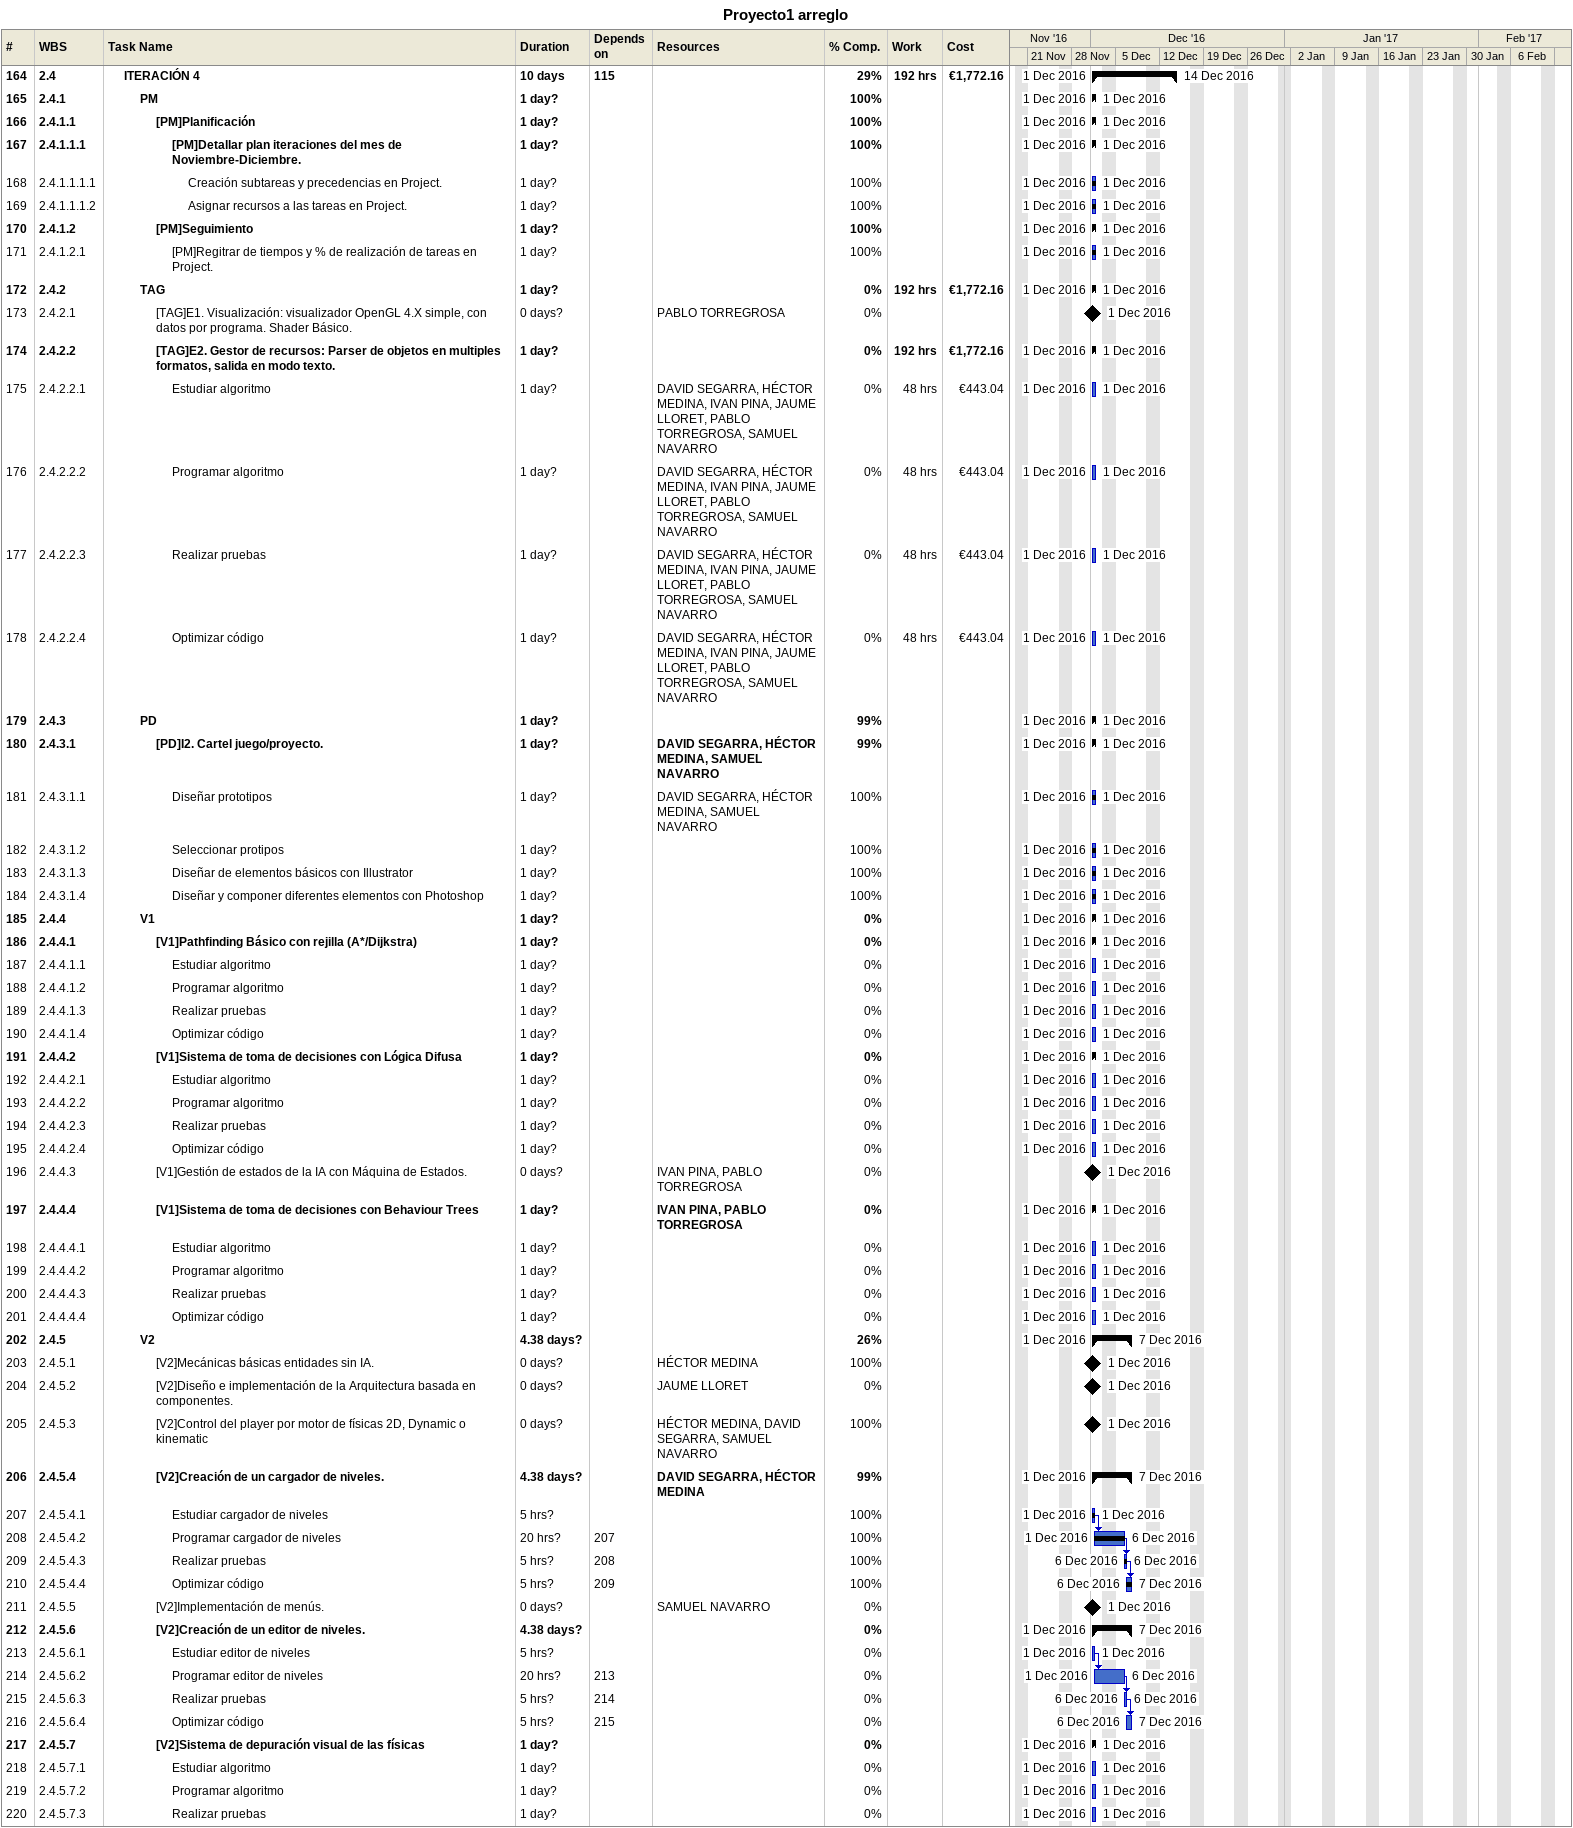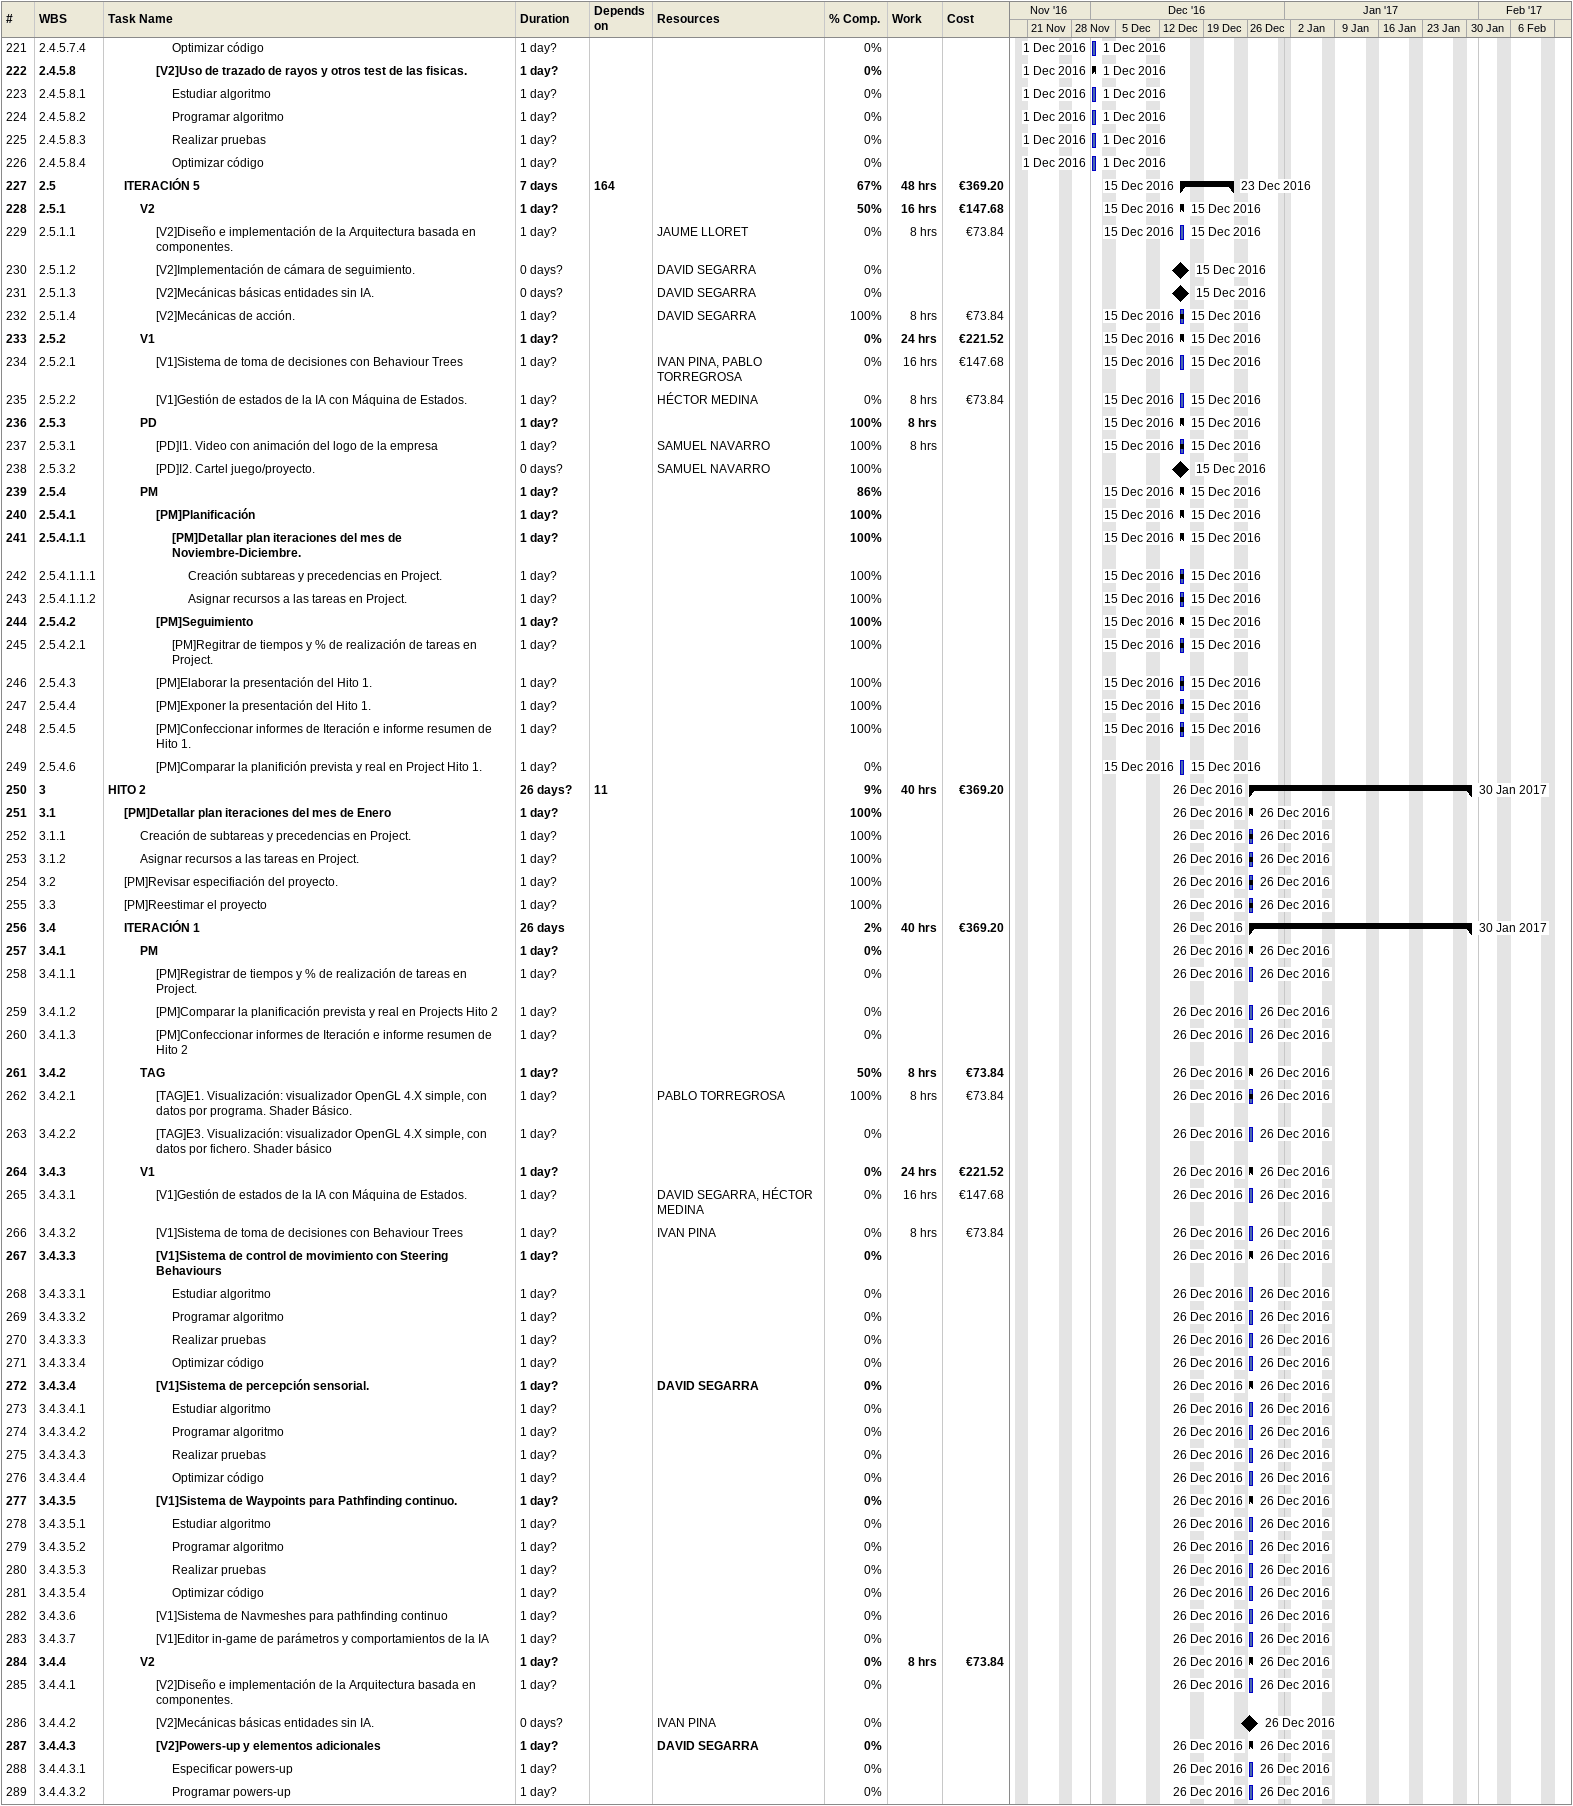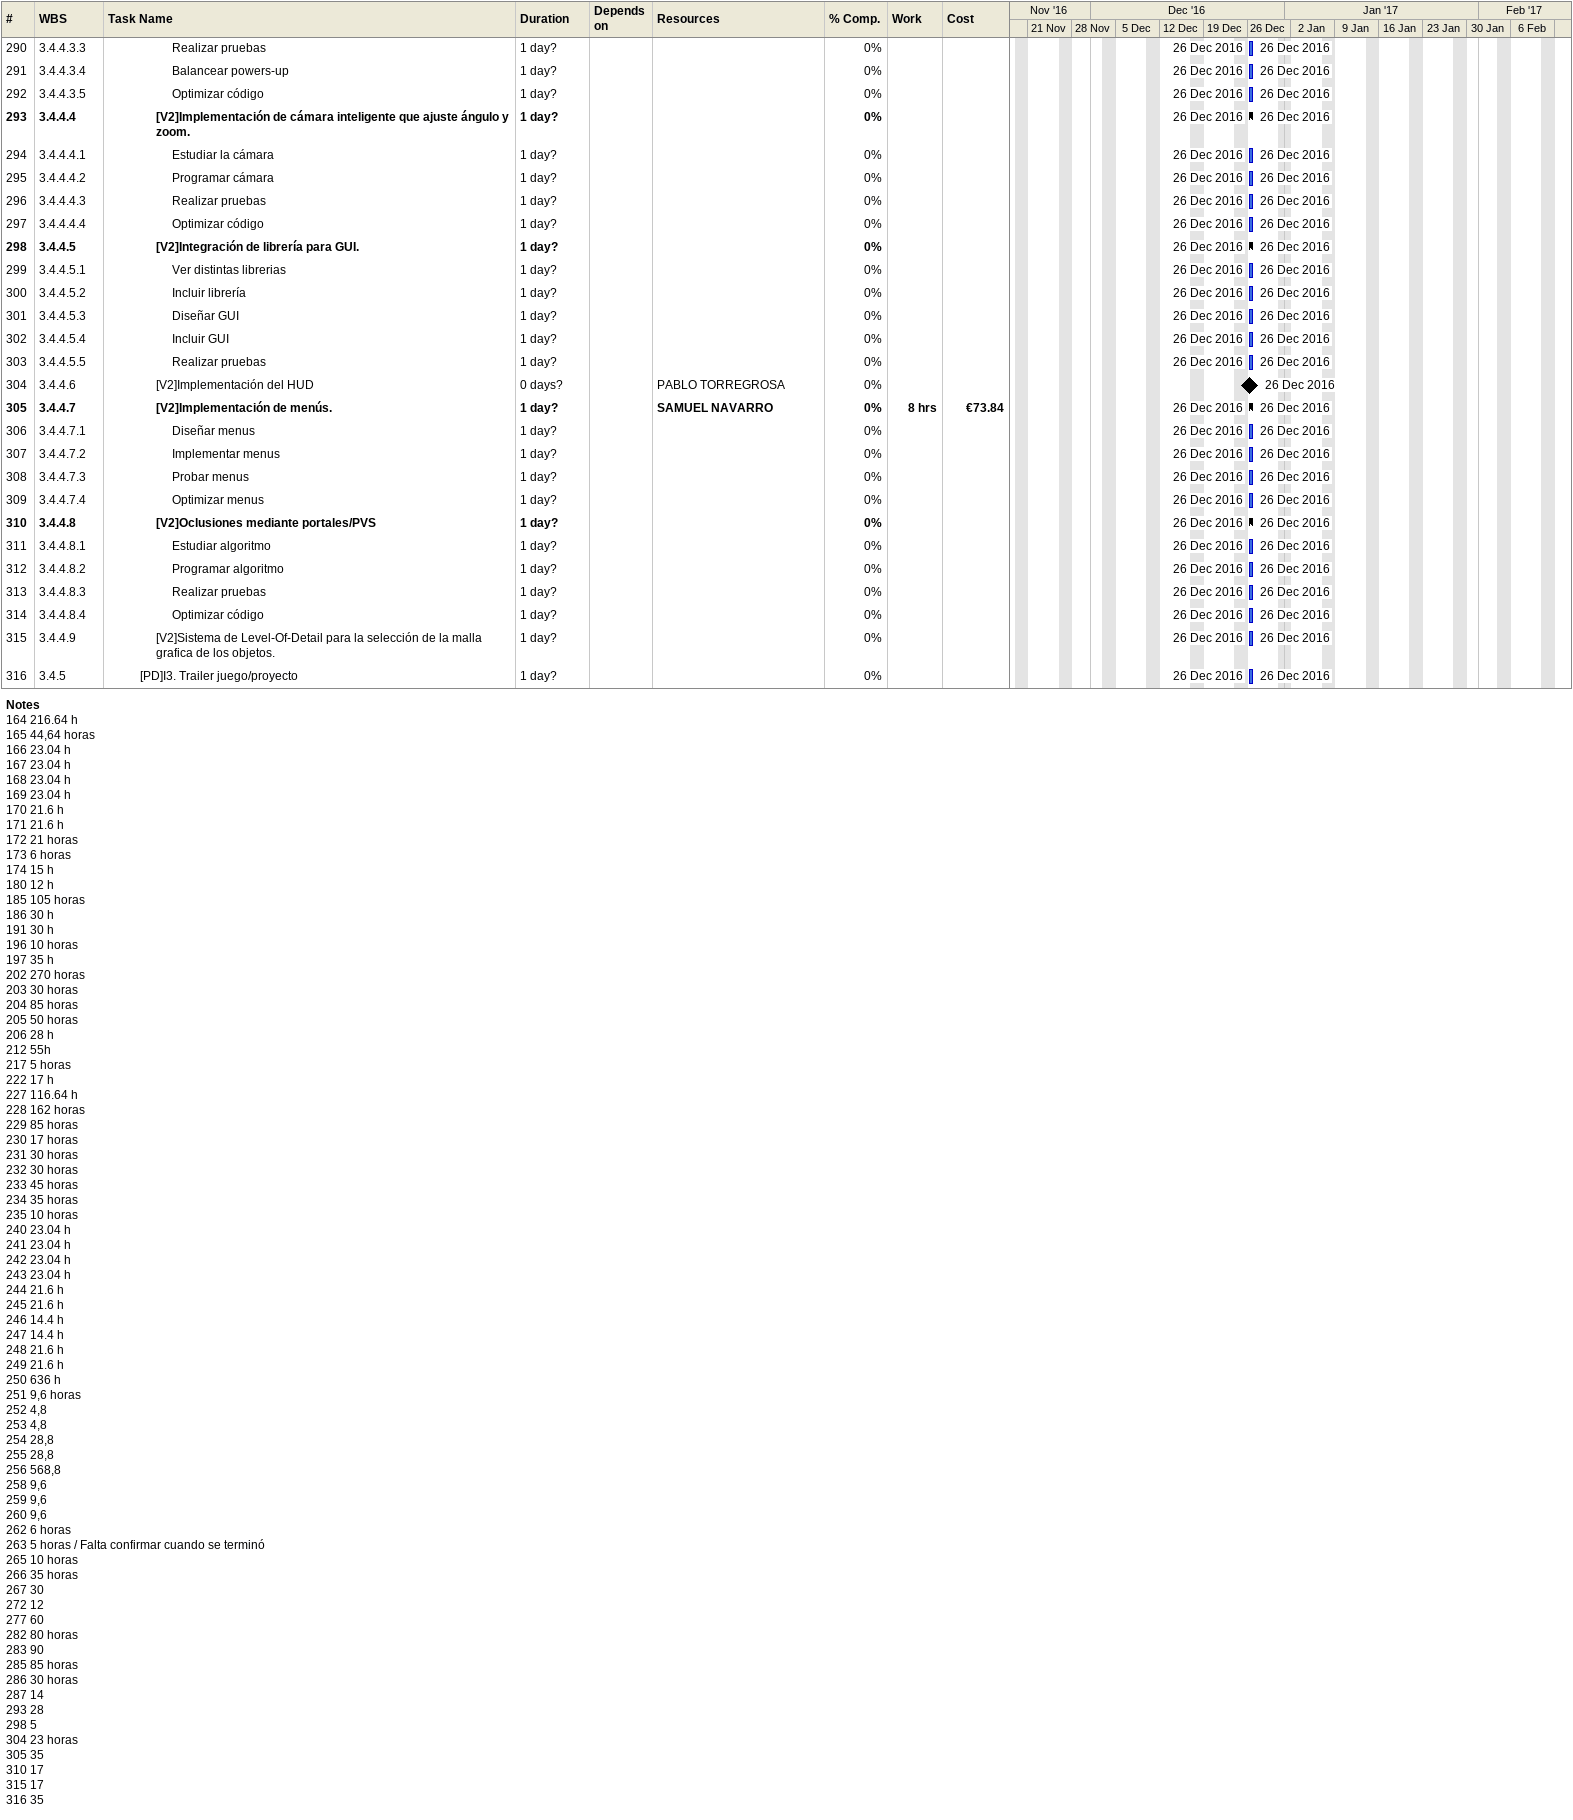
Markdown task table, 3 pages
Proyecto1 arreglo

| ID | WBS | Task | Duration | Start | Finish | Predecessors | Resources | % complete | Work (h) | Cost (€) |
|---|---|---|---|---|---|---|---|---|---|---|
| 164 | 2.4 | **ITERACIÓN 4** | 10d | 2016-12-01 | 2016-12-14 | 115 |  | 29 | 192 | 1772.16 |
| 165 | 2.4.1 | **PM** | 1d? | 2016-12-01 | 2016-12-01 |  |  | 100 |  |  |
| 166 | 2.4.1.1 | **[PM]Planificación** | 1d? | 2016-12-01 | 2016-12-01 |  |  | 100 |  |  |
| 167 | 2.4.1.1.1 | **[PM]Detallar plan iteraciones del mes de Noviembre-Diciembre.** | 1d? | 2016-12-01 | 2016-12-01 |  |  | 100 |  |  |
| 168 | 2.4.1.1.1.1 | Creación subtareas y precedencias en Project. | 1d? | 2016-12-01 | 2016-12-01 |  |  | 100 |  |  |
| 169 | 2.4.1.1.1.2 | Asignar recursos a las tareas en Project. | 1d? | 2016-12-01 | 2016-12-01 |  |  | 100 |  |  |
| 170 | 2.4.1.2 | **[PM]Seguimiento** | 1d? | 2016-12-01 | 2016-12-01 |  |  | 100 |  |  |
| 171 | 2.4.1.2.1 | [PM]Regitrar de tiempos y % de realización de tareas en Project. | 1d? | 2016-12-01 | 2016-12-01 |  |  | 100 |  |  |
| 172 | 2.4.2 | **TAG** | 1d? | 2016-12-01 | 2016-12-01 |  |  | 0 | 192 | 1772.16 |
| 173 | 2.4.2.1 | [TAG]E1. Visualización: visualizador OpenGL 4.X simple, con datos por programa. Shader Básico. | 0d? | 2016-12-01 | 2016-12-01 |  | PABLO TORREGROSA | 0 |  |  |
| 174 | 2.4.2.2 | **[TAG]E2. Gestor de recursos: Parser de objetos en multiples formatos, salida en modo texto.** | 1d? | 2016-12-01 | 2016-12-01 |  |  | 0 | 192 | 1772.16 |
| 175 | 2.4.2.2.1 | Estudiar algoritmo | 1d? | 2016-12-01 | 2016-12-01 |  | DAVID SEGARRA, HÉCTOR MEDINA, IVAN PINA, JAUME LLORET, PABLO TORREGROSA, SAMUEL NAVARRO | 0 | 48 | 443.04 |
| 176 | 2.4.2.2.2 | Programar algoritmo | 1d? | 2016-12-01 | 2016-12-01 |  | DAVID SEGARRA, HÉCTOR MEDINA, IVAN PINA, JAUME LLORET, PABLO TORREGROSA, SAMUEL NAVARRO | 0 | 48 | 443.04 |
| 177 | 2.4.2.2.3 | Realizar pruebas | 1d? | 2016-12-01 | 2016-12-01 |  | DAVID SEGARRA, HÉCTOR MEDINA, IVAN PINA, JAUME LLORET, PABLO TORREGROSA, SAMUEL NAVARRO | 0 | 48 | 443.04 |
| 178 | 2.4.2.2.4 | Optimizar código | 1d? | 2016-12-01 | 2016-12-01 |  | DAVID SEGARRA, HÉCTOR MEDINA, IVAN PINA, JAUME LLORET, PABLO TORREGROSA, SAMUEL NAVARRO | 0 | 48 | 443.04 |
| 179 | 2.4.3 | **PD** | 1d? | 2016-12-01 | 2016-12-01 |  |  | 99 |  |  |
| 180 | 2.4.3.1 | **[PD]I2. Cartel juego/proyecto.** | 1d? | 2016-12-01 | 2016-12-01 |  | DAVID SEGARRA, HÉCTOR MEDINA, SAMUEL NAVARRO | 99 |  |  |
| 181 | 2.4.3.1.1 | Diseñar prototipos | 1d? | 2016-12-01 | 2016-12-01 |  | DAVID SEGARRA, HÉCTOR MEDINA, SAMUEL NAVARRO | 100 |  |  |
| 182 | 2.4.3.1.2 | Seleccionar protipos | 1d? | 2016-12-01 | 2016-12-01 |  |  | 100 |  |  |
| 183 | 2.4.3.1.3 | Diseñar de elementos básicos con Illustrator | 1d? | 2016-12-01 | 2016-12-01 |  |  | 100 |  |  |
| 184 | 2.4.3.1.4 | Diseñar y componer diferentes elementos con Photoshop | 1d? | 2016-12-01 | 2016-12-01 |  |  | 100 |  |  |
| 185 | 2.4.4 | **V1** | 1d? | 2016-12-01 | 2016-12-01 |  |  | 0 |  |  |
| 186 | 2.4.4.1 | **[V1]Pathfinding Básico con rejilla (A*/Dijkstra)** | 1d? | 2016-12-01 | 2016-12-01 |  |  | 0 |  |  |
| 187 | 2.4.4.1.1 | Estudiar algoritmo | 1d? | 2016-12-01 | 2016-12-01 |  |  | 0 |  |  |
| 188 | 2.4.4.1.2 | Programar algoritmo | 1d? | 2016-12-01 | 2016-12-01 |  |  | 0 |  |  |
| 189 | 2.4.4.1.3 | Realizar pruebas | 1d? | 2016-12-01 | 2016-12-01 |  |  | 0 |  |  |
| 190 | 2.4.4.1.4 | Optimizar código | 1d? | 2016-12-01 | 2016-12-01 |  |  | 0 |  |  |
| 191 | 2.4.4.2 | **[V1]Sistema de toma de decisiones con Lógica Difusa** | 1d? | 2016-12-01 | 2016-12-01 |  |  | 0 |  |  |
| 192 | 2.4.4.2.1 | Estudiar algoritmo | 1d? | 2016-12-01 | 2016-12-01 |  |  | 0 |  |  |
| 193 | 2.4.4.2.2 | Programar algoritmo | 1d? | 2016-12-01 | 2016-12-01 |  |  | 0 |  |  |
| 194 | 2.4.4.2.3 | Realizar pruebas | 1d? | 2016-12-01 | 2016-12-01 |  |  | 0 |  |  |
| 195 | 2.4.4.2.4 | Optimizar código | 1d? | 2016-12-01 | 2016-12-01 |  |  | 0 |  |  |
| 196 | 2.4.4.3 | [V1]Gestión de estados de la IA con Máquina de Estados. | 0d? | 2016-12-01 | 2016-12-01 |  | IVAN PINA, PABLO TORREGROSA | 0 |  |  |
| 197 | 2.4.4.4 | **[V1]Sistema de toma de decisiones con Behaviour Trees** | 1d? | 2016-12-01 | 2016-12-01 |  | IVAN PINA, PABLO TORREGROSA | 0 |  |  |
| 198 | 2.4.4.4.1 | Estudiar algoritmo | 1d? | 2016-12-01 | 2016-12-01 |  |  | 0 |  |  |
| 199 | 2.4.4.4.2 | Programar algoritmo | 1d? | 2016-12-01 | 2016-12-01 |  |  | 0 |  |  |
| 200 | 2.4.4.4.3 | Realizar pruebas | 1d? | 2016-12-01 | 2016-12-01 |  |  | 0 |  |  |
| 201 | 2.4.4.4.4 | Optimizar código | 1d? | 2016-12-01 | 2016-12-01 |  |  | 0 |  |  |
| 202 | 2.4.5 | **V2** | 4.38d? | 2016-12-01 | 2016-12-07 |  |  | 26 |  |  |
| 203 | 2.4.5.1 | [V2]Mecánicas básicas entidades sin IA. | 0d? | 2016-12-01 | 2016-12-01 |  | HÉCTOR MEDINA | 100 |  |  |
| 204 | 2.4.5.2 | [V2]Diseño e implementación de la Arquitectura basada en componentes. | 0d? | 2016-12-01 | 2016-12-01 |  | JAUME LLORET | 0 |  |  |
| 205 | 2.4.5.3 | [V2]Control del player por motor de físicas 2D, Dynamic o kinematic | 0d? | 2016-12-01 | 2016-12-01 |  | HÉCTOR MEDINA, DAVID SEGARRA, SAMUEL NAVARRO | 100 |  |  |
| 206 | 2.4.5.4 | **[V2]Creación de un cargador de niveles.** | 4.38d? | 2016-12-01 | 2016-12-07 |  | DAVID SEGARRA, HÉCTOR MEDINA | 99 |  |  |
| 207 | 2.4.5.4.1 | Estudiar cargador de niveles | 5h? | 2016-12-01 | 2016-12-01 |  |  | 100 |  |  |
| 208 | 2.4.5.4.2 | Programar cargador de niveles | 20h? | 2016-12-01 | 2016-12-06 | 207 |  | 100 |  |  |
| 209 | 2.4.5.4.3 | Realizar pruebas | 5h? | 2016-12-06 | 2016-12-06 | 208 |  | 100 |  |  |
| 210 | 2.4.5.4.4 | Optimizar código | 5h? | 2016-12-06 | 2016-12-07 | 209 |  | 100 |  |  |
| 211 | 2.4.5.5 | [V2]Implementación de menús. | 0d? | 2016-12-01 | 2016-12-01 |  | SAMUEL NAVARRO | 0 |  |  |
| 212 | 2.4.5.6 | **[V2]Creación de un editor de niveles.** | 4.38d? | 2016-12-01 | 2016-12-07 |  |  | 0 |  |  |
| 213 | 2.4.5.6.1 | Estudiar editor de niveles | 5h? | 2016-12-01 | 2016-12-01 |  |  | 0 |  |  |
| 214 | 2.4.5.6.2 | Programar editor de niveles | 20h? | 2016-12-01 | 2016-12-06 | 213 |  | 0 |  |  |
| 215 | 2.4.5.6.3 | Realizar pruebas | 5h? | 2016-12-06 | 2016-12-06 | 214 |  | 0 |  |  |
| 216 | 2.4.5.6.4 | Optimizar código | 5h? | 2016-12-06 | 2016-12-07 | 215 |  | 0 |  |  |
| 217 | 2.4.5.7 | **[V2]Sistema de depuración visual de las físicas** | 1d? | 2016-12-01 | 2016-12-01 |  |  | 0 |  |  |
| 218 | 2.4.5.7.1 | Estudiar algoritmo | 1d? | 2016-12-01 | 2016-12-01 |  |  | 0 |  |  |
| 219 | 2.4.5.7.2 | Programar algoritmo | 1d? | 2016-12-01 | 2016-12-01 |  |  | 0 |  |  |
| 220 | 2.4.5.7.3 | Realizar pruebas | 1d? | 2016-12-01 | 2016-12-01 |  |  | 0 |  |  |
| 221 | 2.4.5.7.4 | Optimizar código | 1d? | 2016-12-01 | 2016-12-01 |  |  | 0 |  |  |
| 222 | 2.4.5.8 | **[V2]Uso de trazado de rayos y otros test de las fisicas.** | 1d? | 2016-12-01 | 2016-12-01 |  |  | 0 |  |  |
| 223 | 2.4.5.8.1 | Estudiar algoritmo | 1d? | 2016-12-01 | 2016-12-01 |  |  | 0 |  |  |
| 224 | 2.4.5.8.2 | Programar algoritmo | 1d? | 2016-12-01 | 2016-12-01 |  |  | 0 |  |  |
| 225 | 2.4.5.8.3 | Realizar pruebas | 1d? | 2016-12-01 | 2016-12-01 |  |  | 0 |  |  |
| 226 | 2.4.5.8.4 | Optimizar código | 1d? | 2016-12-01 | 2016-12-01 |  |  | 0 |  |  |
| 227 | 2.5 | **ITERACIÓN 5** | 7d | 2016-12-15 | 2016-12-23 | 164 |  | 67 | 48 | 369.20 |
| 228 | 2.5.1 | **V2** | 1d? | 2016-12-15 | 2016-12-15 |  |  | 50 | 16 | 147.68 |
| 229 | 2.5.1.1 | [V2]Diseño e implementación de la Arquitectura basada en componentes. | 1d? | 2016-12-15 | 2016-12-15 |  | JAUME LLORET | 0 | 8 | 73.84 |
| 230 | 2.5.1.2 | [V2]Implementación de cámara de seguimiento. | 0d? | 2016-12-15 | 2016-12-15 |  | DAVID SEGARRA | 0 |  |  |
| 231 | 2.5.1.3 | [V2]Mecánicas básicas entidades sin IA. | 0d? | 2016-12-15 | 2016-12-15 |  | DAVID SEGARRA | 0 |  |  |
| 232 | 2.5.1.4 | [V2]Mecánicas de acción. | 1d? | 2016-12-15 | 2016-12-15 |  | DAVID SEGARRA | 100 | 8 | 73.84 |
| 233 | 2.5.2 | **V1** | 1d? | 2016-12-15 | 2016-12-15 |  |  | 0 | 24 | 221.52 |
| 234 | 2.5.2.1 | [V1]Sistema de toma de decisiones con Behaviour Trees | 1d? | 2016-12-15 | 2016-12-15 |  | IVAN PINA, PABLO TORREGROSA | 0 | 16 | 147.68 |
| 235 | 2.5.2.2 | [V1]Gestión de estados de la IA con Máquina de Estados. | 1d? | 2016-12-15 | 2016-12-15 |  | HÉCTOR MEDINA | 0 | 8 | 73.84 |
| 236 | 2.5.3 | **PD** | 1d? | 2016-12-15 | 2016-12-15 |  |  | 100 | 8 |  |
| 237 | 2.5.3.1 | [PD]I1. Video con animación del logo de la empresa | 1d? | 2016-12-15 | 2016-12-15 |  | SAMUEL NAVARRO | 100 | 8 |  |
| 238 | 2.5.3.2 | [PD]I2. Cartel juego/proyecto. | 0d? | 2016-12-15 | 2016-12-15 |  | SAMUEL NAVARRO | 100 |  |  |
| 239 | 2.5.4 | **PM** | 1d? | 2016-12-15 | 2016-12-15 |  |  | 86 |  |  |
| 240 | 2.5.4.1 | **[PM]Planificación** | 1d? | 2016-12-15 | 2016-12-15 |  |  | 100 |  |  |
| 241 | 2.5.4.1.1 | **[PM]Detallar plan iteraciones del mes de Noviembre-Diciembre.** | 1d? | 2016-12-15 | 2016-12-15 |  |  | 100 |  |  |
| 242 | 2.5.4.1.1.1 | Creación subtareas y precedencias en Project. | 1d? | 2016-12-15 | 2016-12-15 |  |  | 100 |  |  |
| 243 | 2.5.4.1.1.2 | Asignar recursos a las tareas en Project. | 1d? | 2016-12-15 | 2016-12-15 |  |  | 100 |  |  |
| 244 | 2.5.4.2 | **[PM]Seguimiento** | 1d? | 2016-12-15 | 2016-12-15 |  |  | 100 |  |  |
| 245 | 2.5.4.2.1 | [PM]Regitrar de tiempos y % de realización de tareas en Project. | 1d? | 2016-12-15 | 2016-12-15 |  |  | 100 |  |  |
| 246 | 2.5.4.3 | [PM]Elaborar la presentación del Hito 1. | 1d? | 2016-12-15 | 2016-12-15 |  |  | 100 |  |  |
| 247 | 2.5.4.4 | [PM]Exponer la presentación del Hito 1. | 1d? | 2016-12-15 | 2016-12-15 |  |  | 100 |  |  |
| 248 | 2.5.4.5 | [PM]Confeccionar informes de Iteración e informe resumen de Hito 1. | 1d? | 2016-12-15 | 2016-12-15 |  |  | 100 |  |  |
| 249 | 2.5.4.6 | [PM]Comparar la planifición prevista y real en Project Hito 1. | 1d? | 2016-12-15 | 2016-12-15 |  |  | 0 |  |  |
| 250 | 3 | **HITO 2** | 26d? | 2016-12-26 | 2017-01-30 | 11 |  | 9 | 40 | 369.20 |
| 251 | 3.1 | **[PM]Detallar plan iteraciones del mes de Enero** | 1d? | 2016-12-26 | 2016-12-26 |  |  | 100 |  |  |
| 252 | 3.1.1 | Creación de subtareas y precedencias en Project. | 1d? | 2016-12-26 | 2016-12-26 |  |  | 100 |  |  |
| 253 | 3.1.2 | Asignar recursos a las tareas en Project. | 1d? | 2016-12-26 | 2016-12-26 |  |  | 100 |  |  |
| 254 | 3.2 | [PM]Revisar especifiación del proyecto. | 1d? | 2016-12-26 | 2016-12-26 |  |  | 100 |  |  |
| 255 | 3.3 | [PM]Reestimar el proyecto | 1d? | 2016-12-26 | 2016-12-26 |  |  | 100 |  |  |
| 256 | 3.4 | **ITERACIÓN 1** | 26d | 2016-12-26 | 2017-01-30 |  |  | 2 | 40 | 369.20 |
| 257 | 3.4.1 | **PM** | 1d? | 2016-12-26 | 2016-12-26 |  |  | 0 |  |  |
| 258 | 3.4.1.1 | [PM]Registrar de tiempos y % de realización de tareas en Project. | 1d? | 2016-12-26 | 2016-12-26 |  |  | 0 |  |  |
| 259 | 3.4.1.2 | [PM]Comparar la planificación prevista y real en Projects Hito 2 | 1d? | 2016-12-26 | 2016-12-26 |  |  | 0 |  |  |
| 260 | 3.4.1.3 | [PM]Confeccionar informes de Iteración e informe resumen de Hito 2 | 1d? | 2016-12-26 | 2016-12-26 |  |  | 0 |  |  |
| 261 | 3.4.2 | **TAG** | 1d? | 2016-12-26 | 2016-12-26 |  |  | 50 | 8 | 73.84 |
| 262 | 3.4.2.1 | [TAG]E1. Visualización: visualizador OpenGL 4.X simple, con datos por programa. Shader Básico. | 1d? | 2016-12-26 | 2016-12-26 |  | PABLO TORREGROSA | 100 | 8 | 73.84 |
| 263 | 3.4.2.2 | [TAG]E3. Visualización: visualizador OpenGL 4.X simple, con datos por fichero. Shader básico | 1d? | 2016-12-26 | 2016-12-26 |  |  | 0 |  |  |
| 264 | 3.4.3 | **V1** | 1d? | 2016-12-26 | 2016-12-26 |  |  | 0 | 24 | 221.52 |
| 265 | 3.4.3.1 | [V1]Gestión de estados de la IA con Máquina de Estados. | 1d? | 2016-12-26 | 2016-12-26 |  | DAVID SEGARRA, HÉCTOR MEDINA | 0 | 16 | 147.68 |
| 266 | 3.4.3.2 | [V1]Sistema de toma de decisiones con Behaviour Trees | 1d? | 2016-12-26 | 2016-12-26 |  | IVAN PINA | 0 | 8 | 73.84 |
| 267 | 3.4.3.3 | **[V1]Sistema de control de movimiento con Steering Behaviours** | 1d? | 2016-12-26 | 2016-12-26 |  |  | 0 |  |  |
| 268 | 3.4.3.3.1 | Estudiar algoritmo | 1d? | 2016-12-26 | 2016-12-26 |  |  | 0 |  |  |
| 269 | 3.4.3.3.2 | Programar algoritmo | 1d? | 2016-12-26 | 2016-12-26 |  |  | 0 |  |  |
| 270 | 3.4.3.3.3 | Realizar pruebas | 1d? | 2016-12-26 | 2016-12-26 |  |  | 0 |  |  |
| 271 | 3.4.3.3.4 | Optimizar código | 1d? | 2016-12-26 | 2016-12-26 |  |  | 0 |  |  |
| 272 | 3.4.3.4 | **[V1]Sistema de percepción sensorial.** | 1d? | 2016-12-26 | 2016-12-26 |  | DAVID SEGARRA | 0 |  |  |
| 273 | 3.4.3.4.1 | Estudiar algoritmo | 1d? | 2016-12-26 | 2016-12-26 |  |  | 0 |  |  |
| 274 | 3.4.3.4.2 | Programar algoritmo | 1d? | 2016-12-26 | 2016-12-26 |  |  | 0 |  |  |
| 275 | 3.4.3.4.3 | Realizar pruebas | 1d? | 2016-12-26 | 2016-12-26 |  |  | 0 |  |  |
| 276 | 3.4.3.4.4 | Optimizar código | 1d? | 2016-12-26 | 2016-12-26 |  |  | 0 |  |  |
| 277 | 3.4.3.5 | **[V1]Sistema de Waypoints para Pathfinding continuo.** | 1d? | 2016-12-26 | 2016-12-26 |  |  | 0 |  |  |
| 278 | 3.4.3.5.1 | Estudiar algoritmo | 1d? | 2016-12-26 | 2016-12-26 |  |  | 0 |  |  |
| 279 | 3.4.3.5.2 | Programar algoritmo | 1d? | 2016-12-26 | 2016-12-26 |  |  | 0 |  |  |
| 280 | 3.4.3.5.3 | Realizar pruebas | 1d? | 2016-12-26 | 2016-12-26 |  |  | 0 |  |  |
| 281 | 3.4.3.5.4 | Optimizar código | 1d? | 2016-12-26 | 2016-12-26 |  |  | 0 |  |  |
| 282 | 3.4.3.6 | [V1]Sistema de Navmeshes para pathfinding continuo | 1d? | 2016-12-26 | 2016-12-26 |  |  | 0 |  |  |
| 283 | 3.4.3.7 | [V1]Editor in-game de parámetros y comportamientos de la IA | 1d? | 2016-12-26 | 2016-12-26 |  |  | 0 |  |  |
| 284 | 3.4.4 | **V2** | 1d? | 2016-12-26 | 2016-12-26 |  |  | 0 | 8 | 73.84 |
| 285 | 3.4.4.1 | [V2]Diseño e implementación de la Arquitectura basada en componentes. | 1d? | 2016-12-26 | 2016-12-26 |  |  | 0 |  |  |
| 286 | 3.4.4.2 | [V2]Mecánicas básicas entidades sin IA. | 0d? | 2016-12-26 | 2016-12-26 |  | IVAN PINA | 0 |  |  |
| 287 | 3.4.4.3 | **[V2]Powers-up y elementos adicionales** | 1d? | 2016-12-26 | 2016-12-26 |  | DAVID SEGARRA | 0 |  |  |
| 288 | 3.4.4.3.1 | Especificar powers-up | 1d? | 2016-12-26 | 2016-12-26 |  |  | 0 |  |  |
| 289 | 3.4.4.3.2 | Programar powers-up | 1d? | 2016-12-26 | 2016-12-26 |  |  | 0 |  |  |
| 290 | 3.4.4.3.3 | Realizar pruebas | 1d? | 2016-12-26 | 2016-12-26 |  |  | 0 |  |  |
| 291 | 3.4.4.3.4 | Balancear powers-up | 1d? | 2016-12-26 | 2016-12-26 |  |  | 0 |  |  |
| 292 | 3.4.4.3.5 | Optimizar código | 1d? | 2016-12-26 | 2016-12-26 |  |  | 0 |  |  |
| 293 | 3.4.4.4 | **[V2]Implementación de cámara inteligente que ajuste ángulo y zoom.** | 1d? | 2016-12-26 | 2016-12-26 |  |  | 0 |  |  |
| 294 | 3.4.4.4.1 | Estudiar la cámara | 1d? | 2016-12-26 | 2016-12-26 |  |  | 0 |  |  |
| 295 | 3.4.4.4.2 | Programar cámara | 1d? | 2016-12-26 | 2016-12-26 |  |  | 0 |  |  |
| 296 | 3.4.4.4.3 | Realizar pruebas | 1d? | 2016-12-26 | 2016-12-26 |  |  | 0 |  |  |
| 297 | 3.4.4.4.4 | Optimizar código | 1d? | 2016-12-26 | 2016-12-26 |  |  | 0 |  |  |
| 298 | 3.4.4.5 | **[V2]Integración de librería para GUI.** | 1d? | 2016-12-26 | 2016-12-26 |  |  | 0 |  |  |
| 299 | 3.4.4.5.1 | Ver distintas librerias | 1d? | 2016-12-26 | 2016-12-26 |  |  | 0 |  |  |
| 300 | 3.4.4.5.2 | Incluir librería | 1d? | 2016-12-26 | 2016-12-26 |  |  | 0 |  |  |
| 301 | 3.4.4.5.3 | Diseñar GUI | 1d? | 2016-12-26 | 2016-12-26 |  |  | 0 |  |  |
| 302 | 3.4.4.5.4 | Incluir GUI | 1d? | 2016-12-26 | 2016-12-26 |  |  | 0 |  |  |
| 303 | 3.4.4.5.5 | Realizar pruebas | 1d? | 2016-12-26 | 2016-12-26 |  |  | 0 |  |  |
| 304 | 3.4.4.6 | [V2]Implementación del HUD | 0d? | 2016-12-26 | 2016-12-26 |  | PABLO TORREGROSA | 0 |  |  |
| 305 | 3.4.4.7 | **[V2]Implementación de menús.** | 1d? | 2016-12-26 | 2016-12-26 |  | SAMUEL NAVARRO | 0 | 8 | 73.84 |
| 306 | 3.4.4.7.1 | Diseñar menus | 1d? | 2016-12-26 | 2016-12-26 |  |  | 0 |  |  |
| 307 | 3.4.4.7.2 | Implementar menus | 1d? | 2016-12-26 | 2016-12-26 |  |  | 0 |  |  |
| 308 | 3.4.4.7.3 | Probar menus | 1d? | 2016-12-26 | 2016-12-26 |  |  | 0 |  |  |
| 309 | 3.4.4.7.4 | Optimizar menus | 1d? | 2016-12-26 | 2016-12-26 |  |  | 0 |  |  |
| 310 | 3.4.4.8 | **[V2]Oclusiones mediante portales/PVS** | 1d? | 2016-12-26 | 2016-12-26 |  |  | 0 |  |  |
| 311 | 3.4.4.8.1 | Estudiar algoritmo | 1d? | 2016-12-26 | 2016-12-26 |  |  | 0 |  |  |
| 312 | 3.4.4.8.2 | Programar algoritmo | 1d? | 2016-12-26 | 2016-12-26 |  |  | 0 |  |  |
| 313 | 3.4.4.8.3 | Realizar pruebas | 1d? | 2016-12-26 | 2016-12-26 |  |  | 0 |  |  |
| 314 | 3.4.4.8.4 | Optimizar código | 1d? | 2016-12-26 | 2016-12-26 |  |  | 0 |  |  |
| 315 | 3.4.4.9 | [V2]Sistema de Level-Of-Detail para la selección de la malla grafica de los objetos. | 1d? | 2016-12-26 | 2016-12-26 |  |  | 0 |  |  |
| 316 | 3.4.5 | [PD]I3. Trailer juego/proyecto | 1d? | 2016-12-26 | 2016-12-26 |  |  | 0 |  |  |

Notes
- 164: 216.64 h
- 165: 44,64 horas
- 166: 23.04 h
- 167: 23.04 h
- 168: 23.04 h
- 169: 23.04 h
- 170: 21.6 h
- 171: 21.6 h
- 172: 21 horas
- 173: 6 horas
- 174: 15 h
- 180: 12 h
- 185: 105 horas
- 186: 30 h
- 191: 30 h
- 196: 10 horas
- 197: 35 h
- 202: 270 horas
- 203: 30 horas
- 204: 85 horas
- 205: 50 horas
- 206: 28 h
- 212: 55h
- 217: 5 horas
- 222: 17 h
- 227: 116.64 h
- 228: 162 horas
- 229: 85 horas
- 230: 17 horas
- 231: 30 horas
- 232: 30 horas
- 233: 45 horas
- 234: 35 horas
- 235: 10 horas
- 240: 23.04 h
- 241: 23.04 h
- 242: 23.04 h
- 243: 23.04 h
- 244: 21.6 h
- 245: 21.6 h
- 246: 14.4 h
- 247: 14.4 h
- 248: 21.6 h
- 249: 21.6 h
- 250: 636 h
- 251: 9,6 horas
- 252: 4,8
- 253: 4,8
- 254: 28,8
- 255: 28,8
- 256: 568,8
- 258: 9,6
- 259: 9,6
- 260: 9,6
- 262: 6 horas
- 263: 5 horas / Falta confirmar cuando se terminó
- 265: 10 horas
- 266: 35 horas
- 267: 30
- 272: 12
- 277: 60
- 282: 80 horas
- 283: 90
- 285: 85 horas
- 286: 30 horas
- 287: 14
- 293: 28
- 298: 5
- 304: 23 horas
- 305: 35
- 310: 17
- 315: 17
- 316: 35
